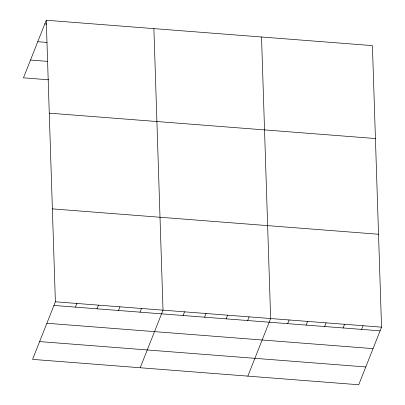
<?xml version="1.0" encoding="UTF-8"?>
<svg xmlns="http://www.w3.org/2000/svg" width="405" height="405" viewBox="0 0 405 405"><rect width="100%" height="100%" fill="white"/><g stroke="black" fill="none" stroke-linecap="round" stroke-linejoin="round"><path stroke-width="0.61" d="M46.261 20.25L55.384 301.791L32.582 359.382L358.739 384.75L381.54 327.159L372.418 45.618L46.261 20.25L23.46 77.841L48.676 79.8M75.457 307.137L76.909 303.461M96.982 308.812L98.435 305.137M118.508 310.488L119.966 306.813M140.034 312.159L141.492 308.488M140.216 367.75L163.018 310.159L153.895 28.623M183.09 315.51L184.543 311.835M204.616 317.186L206.069 313.51M226.142 318.856L227.595 315.186M247.668 320.532L249.121 316.857M247.845 376.123L270.646 318.533L261.524 36.997M287.677 323.646L289.13 319.97M306.155 325.083L307.613 321.408M324.638 326.521L326.096 322.846M343.121 327.959L344.574 324.283M361.604 329.397L363.057 325.721M44.808 23.925L46.651 24.067M37.761 41.715L46.99 42.434M30.507 60.046L47.724 61.388M49.273 113.157L375.425 138.53M52.377 208.879L378.528 234.252M55.384 301.791L381.54 327.159M53.931 305.461L380.087 330.834M46.884 323.256L373.04 348.624M39.629 341.587L365.781 366.955"/></g></svg>
